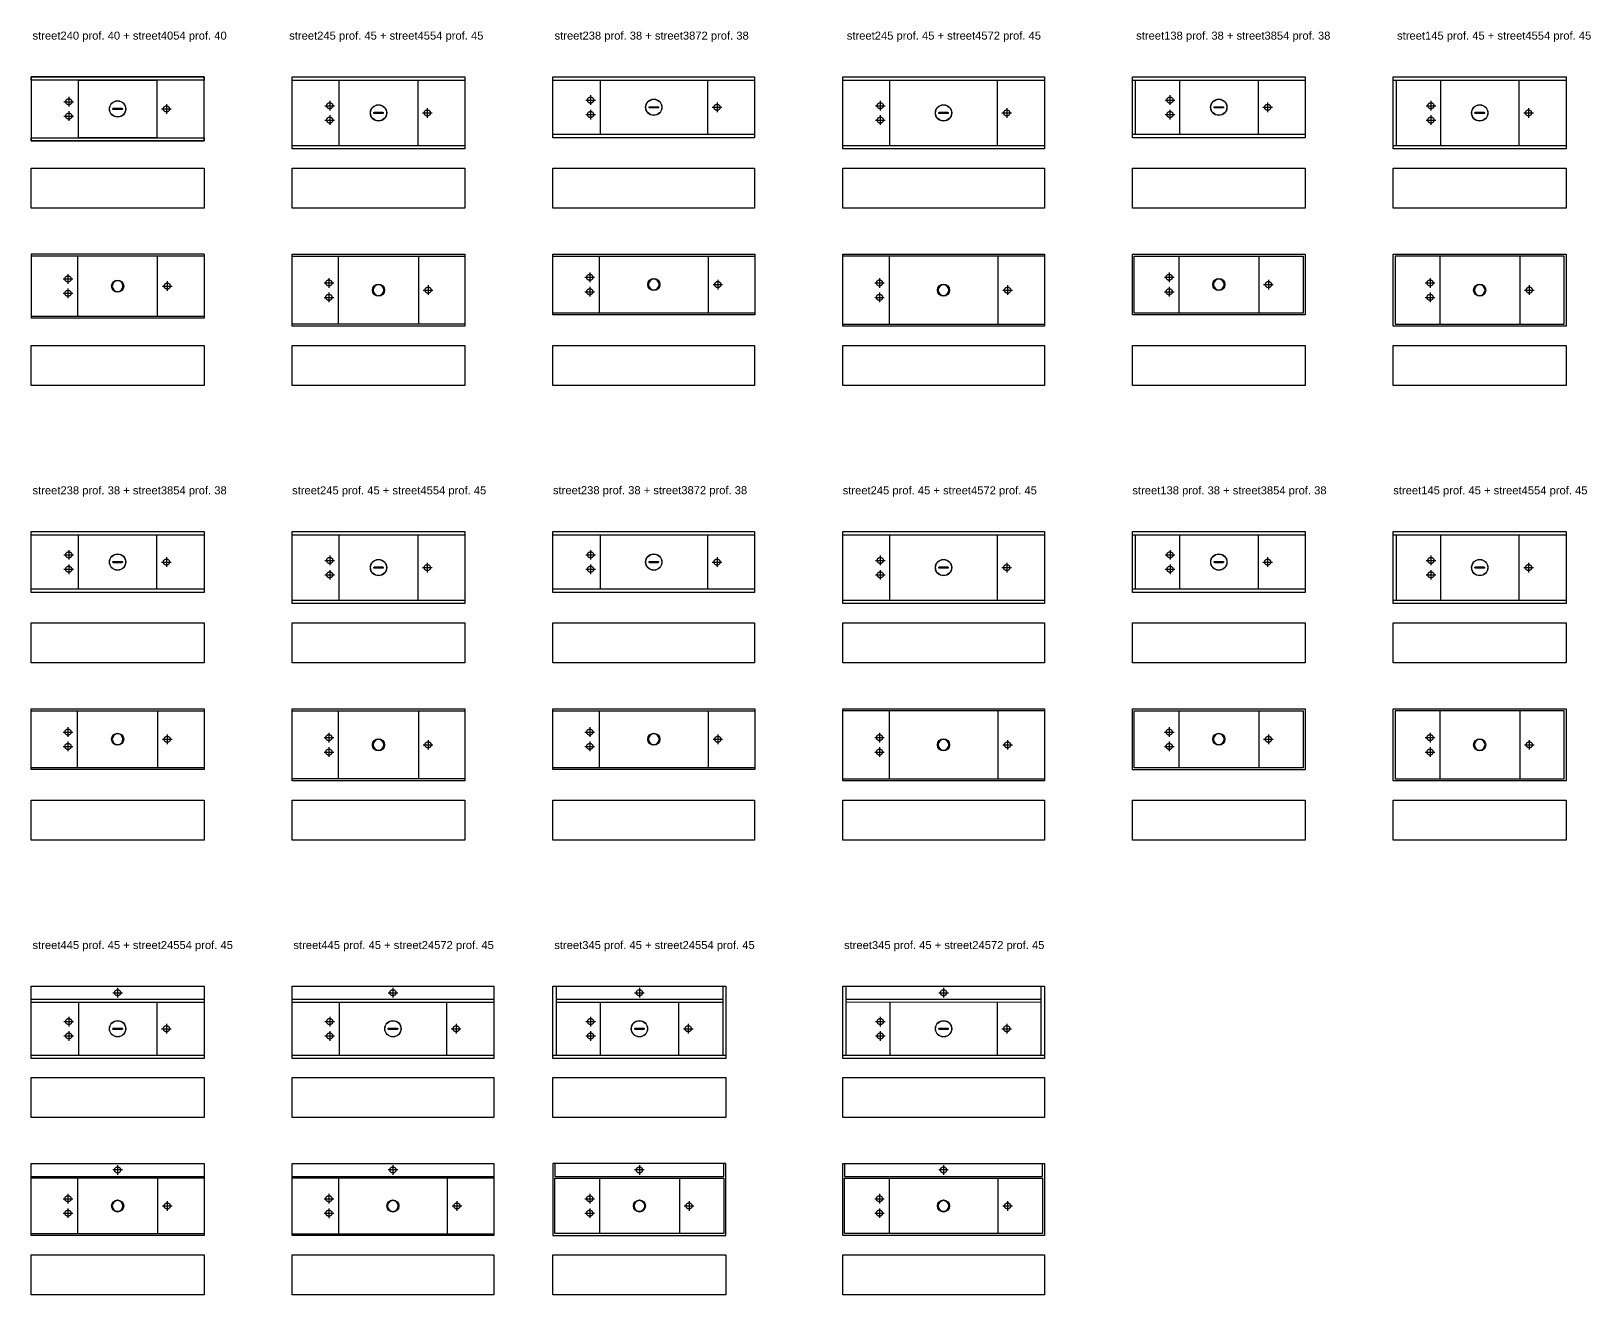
# Model space of a CAD drawing. Header units: millimetres. Extents: x 396 to 4372, y 216 to 1946.
# Drawn here: x 2331 to 3306, y 1156 to 1946 of the extents above; entities that cross this region are included whole.
import ezdxf

# ---------------------------------------------------------------- set-up
doc = ezdxf.new("R2010")
doc.units = ezdxf.units.MM
doc.linetypes.add('ACAD_ISO02W100', pattern=[15, 12, -3])
doc.styles.get("Standard").update_dxf_attribs({"font": 'arial.ttf'})

# ---------------------------------------------------------------- blocks, each defined once
blk = doc.blocks.new('*U0')
blk.add_lwpolyline([(0, 25), (108, 25), (108, 0), (0, 0)], close=True)
blk = doc.blocks.new('*U21')
for points in [[(0, 40), (0, 2), (108, 2), (108, 38), (0, 38)], [(108, 40), (108, 38), (0, 38), (0, 40), (108, 40)], [(108, 2), (108, 0), (0, 0), (0, 2), (108, 2)]]:
    blk.add_lwpolyline(points)
for points in [[(0, 0), (108, 0), (108, 40), (0, 40)], [(29.5, 38), (78.5, 38), (78.5, 2), (29.5, 2)], [(51.2, 20.34), (51.3, 20.38), (51.4, 20.4), (56.6, 20.4), (56.7, 20.38), (56.8, 20.34), (56.88, 20.28), (56.95, 20.2), (56.99, 20.1), (57, 20), (56.99, 19.89), (56.95, 19.8), (56.88, 19.71), (56.8, 19.65), (56.7, 19.61), (56.6, 19.6), (51.4, 19.6), (51.3, 19.61), (51.2, 19.65), (51.12, 19.71), (51.05, 19.8), (51.01, 19.89), (51, 20), (51.01, 20.1), (51.05, 20.2), (51.12, 20.28)]]:
    blk.add_lwpolyline(points, close=True)
for radius in [5.1, 5]:
    blk.add_circle((54, 20), radius)
at = {"layer": 'Defpoints', "linetype": 'ACAD_ISO02W100'}
for p, q in [((20.5, 24.5), (26.52, 24.5)), ((23.51, 27.51), (23.51, 21.49)), ((81.49, 20), (87.51, 20)), ((84.5, 23), (84.5, 16.99)), ((20.5, 15.5), (26.52, 15.5)), ((23.51, 18.51), (23.51, 12.49))]:
    blk.add_line(p, q, dxfattribs=at)
for centre in [(23.51, 24.5), (84.5, 20), (23.51, 15.5)]:
    blk.add_circle(centre, 1.9, dxfattribs=at)
blk = doc.blocks.new('*U23')
for p, q in [((108, 39.99), (0, 39.99)), ((0, 39.99), (0, 0)), ((108, 39.99), (108, 0)), ((108, 38.79), (0, 38.79)), ((29, 38.79), (29, 1.2, 0)), ((79, 1.2, 0), (79, 38.79)), ((0, 1.2), (108, 1.2)), ((108, 0), (0, 0))]:
    blk.add_line(p, q)
blk.add_circle((54, 20, 0), 3.78)
at = {"extrusion": (0, 0, -1)}
blk.add_circle((-54, 20, 0), 3.35, dxfattribs=at)
at = {"layer": 'Defpoints', "linetype": 'ACAD_ISO02W100'}
for p, q in [((19.99, 24.5, 0), (26.01, 24.5, 0)), ((23, 27.51, 0), (23, 21.49, 0)), ((81.99, 20, 0), (88.01, 20, 0)), ((85, 23.01, 0), (85, 16.99, 0)), ((19.99, 15.5, 0), (26.01, 15.5, 0)), ((23, 18.51, 0), (23, 12.49, 0))]:
    blk.add_line(p, q, dxfattribs=at)
for centre in [(23, 24.5, 0), (85, 20, 0), (23, 15.5, 0)]:
    blk.add_circle(centre, 1.9, dxfattribs=at)
blk = doc.blocks.new('*U104')
for p, q in [((0, 43), (108, 43)), ((29.5, 2), (29.5, 43)), ((78.5, 43), (78.5, 2)), ((108, 2), (0, 2))]:
    blk.add_line(p, q)
for points in [[(0, 45), (108, 45), (108, 0), (0, 0)], [(51.2, 22.84), (51.3, 22.88), (51.4, 22.9), (56.6, 22.9), (56.7, 22.88), (56.8, 22.84), (56.88, 22.78), (56.95, 22.7), (56.99, 22.6), (57, 22.5), (56.99, 22.39), (56.95, 22.3), (56.88, 22.21), (56.8, 22.15), (56.7, 22.11), (56.6, 22.1), (51.4, 22.1), (51.3, 22.11), (51.2, 22.15), (51.12, 22.21), (51.05, 22.3), (51.01, 22.39), (51, 22.5), (51.01, 22.6), (51.05, 22.7), (51.12, 22.78)]]:
    blk.add_lwpolyline(points, close=True)
for radius in [5.1, 5]:
    blk.add_circle((54, 22.5), radius)
at = {"layer": 'Defpoints', "linetype": 'ACAD_ISO02W100'}
for p, q in [((23.5, 30), (23.5, 23.99)), ((20.49, 27), (26.51, 27)), ((23.5, 21), (23.5, 14.99)), ((81.49, 22.5), (87.51, 22.5)), ((84.5, 25.5), (84.5, 19.49)), ((20.49, 18), (26.51, 18))]:
    blk.add_line(p, q, dxfattribs=at)
for centre in [(23.5, 27), (23.5, 18), (84.5, 22.5)]:
    blk.add_circle(centre, 1.9, dxfattribs=at)
blk = doc.blocks.new('*U105')
for p, q in [((0, 43.8), (108, 43.8)), ((29, 1.2, 0), (29, 43.8)), ((79, 43.8), (79, 1.2)), ((108, 1.2), (0, 1.2))]:
    blk.add_line(p, q)
blk.add_lwpolyline([(0, 45), (108, 45), (108, 0), (0, 0)], close=True)
blk.add_circle((54, 22.51), 3.78)
at = {"extrusion": (0, 0, -1)}
blk.add_circle((-54, 22.51, 0), 3.35, dxfattribs=at)
at = {"layer": 'Defpoints', "linetype": 'ACAD_ISO02W100'}
for p, q in [((23, 30.01), (23, 24)), ((19.99, 27), (26.01, 27)), ((23, 21.01), (23, 15)), ((81.99, 22.5), (88.01, 22.5)), ((85, 25.51), (85, 19.49)), ((19.99, 18), (26.01, 18))]:
    blk.add_line(p, q, dxfattribs=at)
for centre in [(23, 27), (23, 18), (85, 22.5)]:
    blk.add_circle(centre, 1.9, dxfattribs=at)
blk = doc.blocks.new('*U107')
for p, q in [((0, 36), (126, 36)), ((29.49, 36), (29.51, 2)), ((96.49, 36), (96.49, 2)), ((126, 2), (0, 2))]:
    blk.add_line(p, q)
for points in [[(0, 38), (126, 38), (126, 0), (0, 0)], [(60.2, 19.35), (60.3, 19.39), (60.4, 19.4), (65.6, 19.4), (65.7, 19.39), (65.8, 19.35), (65.88, 19.28), (65.95, 19.2), (65.99, 19.1), (66, 19), (65.99, 18.9), (65.95, 18.8), (65.88, 18.72), (65.8, 18.65), (65.7, 18.61), (65.6, 18.6), (60.4, 18.6), (60.3, 18.61), (60.2, 18.65), (60.12, 18.72), (60.05, 18.8), (60.01, 18.9), (60, 19), (60.01, 19.1), (60.05, 19.2), (60.12, 19.28)]]:
    blk.add_lwpolyline(points, close=True)
for radius in [5.1, 5]:
    blk.add_circle((63, 19), radius)
at = {"layer": 'Defpoints', "linetype": 'ACAD_ISO02W100'}
for p, q in [((20.49, 23.5), (26.51, 23.5)), ((23.5, 26.51), (23.5, 20.49)), ((102.5, 22.01), (102.5, 15.99)), ((20.49, 14.5), (26.51, 14.5)), ((23.5, 17.51), (23.5, 11.49)), ((99.49, 19), (105.51, 19))]:
    blk.add_line(p, q, dxfattribs=at)
for centre in [(23.5, 23.5), (102.5, 19), (23.5, 14.5)]:
    blk.add_circle(centre, 1.9, dxfattribs=at)
blk = doc.blocks.new('*U108')
for p, q in [((0, 36.79), (126.02, 36.79)), ((29, 1.2), (29, 36.79)), ((97, 36.79), (97, 1.2)), ((126, 1.2), (0, 1.2))]:
    blk.add_line(p, q)
blk.add_lwpolyline([(0, 38), (126.02, 38), (126.02, 0), (0, 0)], close=True)
blk.add_circle((63, 19, 0), 3.78)
at = {"extrusion": (0, 0, -1)}
blk.add_circle((-63, 19, 0), 3.35, dxfattribs=at)
at = {"layer": 'Defpoints', "linetype": 'ACAD_ISO02W100'}
for p, q in [((19.99, 23.5, 0), (26.01, 23.5, 0)), ((23, 26.51, 0), (23, 20.5, 0)), ((103, 22.01), (103, 15.99)), ((19.99, 14.5, 0), (26.01, 14.5, 0)), ((23, 17.51, 0), (23, 11.5, 0)), ((99.99, 19), (106.01, 19))]:
    blk.add_line(p, q, dxfattribs=at)
for centre in [(23, 23.5, 0), (103, 19), (23, 14.5, 0)]:
    blk.add_circle(centre, 1.9, dxfattribs=at)
blk = doc.blocks.new('*U24')
blk.add_lwpolyline([(0, 25), (126, 25), (126, 0), (0, 0)], close=True)
blk = doc.blocks.new('*U109')
for p, q in [((0, 43), (126, 43)), ((29.51, 2), (29.49, 43)), ((96.49, 43), (96.51, 2)), ((126, 2), (0, 2))]:
    blk.add_line(p, q)
for points in [[(0, 45), (126, 45), (126, 0), (0, 0)], [(60.2, 22.85), (60.3, 22.89), (60.4, 22.9), (65.6, 22.9), (65.7, 22.89), (65.8, 22.85), (65.88, 22.78), (65.95, 22.7), (65.99, 22.6), (66, 22.5), (65.99, 22.4), (65.95, 22.3), (65.88, 22.22), (65.8, 22.15), (65.7, 22.11), (65.6, 22.1), (60.4, 22.1), (60.3, 22.11), (60.2, 22.15), (60.12, 22.22), (60.05, 22.3), (60.01, 22.4), (60, 22.5), (60.01, 22.6), (60.05, 22.7), (60.12, 22.78)]]:
    blk.add_lwpolyline(points, close=True)
for radius in [5.1, 5]:
    blk.add_circle((63, 22.5), radius)
at = {"layer": 'Defpoints', "linetype": 'ACAD_ISO02W100'}
for p, q in [((23.5, 30.01), (23.5, 23.99)), ((20.49, 27), (26.51, 27)), ((23.5, 21.01), (23.5, 14.99)), ((99.49, 22.5), (105.51, 22.5)), ((102.5, 25.51), (102.5, 19.49)), ((20.49, 18), (26.51, 18))]:
    blk.add_line(p, q, dxfattribs=at)
for centre in [(23.5, 27), (23.5, 18), (102.5, 22.5)]:
    blk.add_circle(centre, 1.9, dxfattribs=at)
blk = doc.blocks.new('*U110')
for p, q in [((126.02, 43.79), (0, 43.79)), ((29, 43.79), (29, 1.2)), ((97, 43.79), (97, 1.2)), ((0, 1.2), (126.02, 1.2))]:
    blk.add_line(p, q)
blk.add_lwpolyline([(0, 45), (126.02, 45), (126.02, 0), (0, 0)], close=True)
blk.add_circle((63, 22.5, 0), 3.78)
at = {"extrusion": (0, 0, -1)}
blk.add_circle((-63, 22.5, 0), 3.35, dxfattribs=at)
at = {"layer": 'Defpoints', "linetype": 'ACAD_ISO02W100'}
for p, q in [((23, 30, 0), (23, 23.99, 0)), ((19.99, 27, 0), (26.01, 27, 0)), ((23, 21, 0), (23, 14.99, 0)), ((99.99, 22.49), (106.01, 22.49)), ((103, 25.5), (103, 19.49)), ((19.99, 18, 0), (26.01, 18, 0))]:
    blk.add_line(p, q, dxfattribs=at)
for centre in [(23, 27, 0), (23, 18, 0), (103, 22.49)]:
    blk.add_circle(centre, 1.9, dxfattribs=at)
blk = doc.blocks.new('*U111')
for p, q in [((0, 36), (108, 36)), ((2, 2), (2, 36)), ((29.5, 36), (29.5, 2)), ((78.5, 36), (78.5, 2)), ((108, 2), (0, 2))]:
    blk.add_line(p, q)
for points in [[(0, 38), (108, 38), (108, 0), (0, 0)], [(51.2, 19.34), (51.3, 19.38), (51.4, 19.4), (56.6, 19.4), (56.7, 19.38), (56.8, 19.34), (56.88, 19.28), (56.95, 19.2), (56.99, 19.1), (57, 19), (56.99, 18.89), (56.95, 18.8), (56.88, 18.71), (56.8, 18.65), (56.7, 18.61), (56.6, 18.6), (51.4, 18.6), (51.3, 18.61), (51.2, 18.65), (51.12, 18.71), (51.05, 18.8), (51.01, 18.89), (51, 19), (51.01, 19.1), (51.05, 19.2), (51.12, 19.28)]]:
    blk.add_lwpolyline(points, close=True)
for radius in [5.1, 5]:
    blk.add_circle((54, 19), radius)
at = {"layer": 'Defpoints', "linetype": 'ACAD_ISO02W100'}
for p, q in [((20.49, 23.5), (26.51, 23.5)), ((23.5, 26.51), (23.5, 20.49)), ((84.5, 22), (84.5, 15.99)), ((20.49, 14.5), (26.51, 14.5)), ((23.5, 17.51), (23.5, 11.49)), ((81.49, 19), (87.51, 19))]:
    blk.add_line(p, q, dxfattribs=at)
for centre in [(23.5, 23.5), (84.5, 19), (23.5, 14.5)]:
    blk.add_circle(centre, 1.9, dxfattribs=at)
blk = doc.blocks.new('*U112')
for p, q in [((29, 36.81), (29, 1.21)), ((79, 36.81), (79, 1.21))]:
    blk.add_line(p, q)
for points in [[(0, 38.01), (108, 38.01), (108, 0), (0, 0)], [(1.2, 36.81), (106.8, 36.81), (106.8, 1.21), (1.2, 1.21)]]:
    blk.add_lwpolyline(points, close=True)
blk.add_circle((54, 19.01, 0), 3.78)
at = {"extrusion": (0, 0, -1)}
blk.add_circle((-54, 19.01, 0), 3.35, dxfattribs=at)
at = {"layer": 'Defpoints', "linetype": 'ACAD_ISO02W100'}
for p, q in [((19.99, 23.51, 0), (26.01, 23.51, 0)), ((23, 26.52, 0), (23, 20.5, 0)), ((85, 22.01, 0), (85, 16, 0)), ((19.99, 14.51, 0), (26.01, 14.51, 0)), ((23, 17.52, 0), (23, 11.5, 0)), ((81.99, 19, 0), (88.01, 19, 0))]:
    blk.add_line(p, q, dxfattribs=at)
for centre in [(23, 23.51, 0), (85, 19, 0), (23, 14.51, 0)]:
    blk.add_circle(centre, 1.9, dxfattribs=at)
blk = doc.blocks.new('*U113')
for p, q in [((0, 43), (108, 43)), ((2, 2), (2, 43)), ((29.5, 43), (29.5, 2)), ((78.5, 43), (78.5, 2)), ((108, 2), (0, 2))]:
    blk.add_line(p, q)
for points in [[(0, 45), (108, 45), (108, 0), (0, 0)], [(51.2, 22.84), (51.3, 22.88), (51.4, 22.9), (56.6, 22.9), (56.7, 22.88), (56.8, 22.84), (56.88, 22.78), (56.95, 22.7), (56.99, 22.6), (57, 22.5), (56.99, 22.39), (56.95, 22.3), (56.88, 22.21), (56.8, 22.15), (56.7, 22.11), (56.6, 22.1), (51.4, 22.1), (51.3, 22.11), (51.2, 22.15), (51.12, 22.21), (51.05, 22.3), (51.01, 22.39), (51, 22.5), (51.01, 22.6), (51.05, 22.7), (51.12, 22.78)]]:
    blk.add_lwpolyline(points, close=True)
for radius in [5.1, 5]:
    blk.add_circle((54, 22.5), radius)
at = {"layer": 'Defpoints', "linetype": 'ACAD_ISO02W100'}
for p, q in [((23.5, 30), (23.5, 23.99)), ((20.49, 27), (26.51, 27)), ((23.5, 21), (23.5, 14.99)), ((81.49, 22.5), (87.51, 22.5)), ((84.5, 25.5), (84.5, 19.49)), ((20.49, 18), (26.51, 18))]:
    blk.add_line(p, q, dxfattribs=at)
for centre in [(23.5, 27), (23.5, 18), (84.5, 22.5)]:
    blk.add_circle(centre, 1.9, dxfattribs=at)
blk = doc.blocks.new('*U114')
for p, q in [((29, 43.8), (29, 1.2)), ((79, 43.8), (79, 1.2, 0))]:
    blk.add_line(p, q)
for points in [[(0, 45), (108, 45), (108, 0), (0, 0)], [(106.8, 43.8), (1.2, 43.8), (1.2, 1.2), (106.8, 1.2)]]:
    blk.add_lwpolyline(points, close=True)
blk.add_circle((54, 22.5), 3.78)
at = {"extrusion": (0, 0, -1)}
blk.add_circle((-54, 22.5, 0), 3.35, dxfattribs=at)
at = {"layer": 'Defpoints', "linetype": 'ACAD_ISO02W100'}
for p, q in [((23, 30.01), (23, 23.99)), ((19.99, 27), (26.01, 27)), ((23, 21.01), (23, 14.99)), ((81.99, 22.5, 0), (88, 22.5, 0)), ((84.99, 25.5, 0), (84.99, 19.49, 0)), ((19.99, 18), (26.01, 18))]:
    blk.add_line(p, q, dxfattribs=at)
for centre in [(23, 27), (23, 18), (84.99, 22.5, 0)]:
    blk.add_circle(centre, 1.9, dxfattribs=at)
blk = doc.blocks.new('*U119')
for p, q in [((0, 36), (108, 36)), ((29.5, 2), (29.5, 36)), ((78.5, 2), (78.5, 36)), ((108, 2), (0, 2))]:
    blk.add_line(p, q)
for points in [[(0, 38), (108, 38), (108, 0), (0, 0)], [(51.2, 19.34), (51.3, 19.38), (51.4, 19.4), (56.6, 19.4), (56.7, 19.38), (56.8, 19.34), (56.88, 19.28), (56.95, 19.2), (56.99, 19.1), (57, 19), (56.99, 18.89), (56.95, 18.8), (56.88, 18.71), (56.8, 18.65), (56.7, 18.61), (56.6, 18.6), (51.4, 18.6), (51.3, 18.61), (51.2, 18.65), (51.12, 18.71), (51.05, 18.8), (51.01, 18.89), (51, 19), (51.01, 19.1), (51.05, 19.2), (51.12, 19.28)]]:
    blk.add_lwpolyline(points, close=True)
for radius in [5.1, 5]:
    blk.add_circle((54, 19), radius)
at = {"layer": 'Defpoints', "linetype": 'ACAD_ISO02W100'}
for p, q in [((20.49, 23.5), (26.51, 23.5)), ((23.5, 26.51), (23.5, 20.49)), ((84.5, 22), (84.5, 15.99)), ((20.49, 14.5), (26.51, 14.5)), ((23.5, 17.51), (23.5, 11.49)), ((81.49, 19), (87.51, 19))]:
    blk.add_line(p, q, dxfattribs=at)
for centre in [(23.5, 23.5), (84.5, 19), (23.5, 14.5)]:
    blk.add_circle(centre, 1.9, dxfattribs=at)
blk = doc.blocks.new('*U121')
blk.add_lwpolyline([(0, 25), (108, 25), (108, 0), (0, 0)], close=True)
blk = doc.blocks.new('*U123')
for p, q in [((0, 36.8), (108, 36.8)), ((29, 1.21), (29, 36.8)), ((79, 36.8), (79, 1.21)), ((108, 1.21), (0, 1.21))]:
    blk.add_line(p, q)
blk.add_lwpolyline([(0, 38), (108, 38), (108, 0.01), (0, 0.01)], close=True)
blk.add_circle((54, 19), 3.78)
at = {"extrusion": (0, 0, -1)}
blk.add_circle((-54, 19, 0), 3.35, dxfattribs=at)
at = {"layer": 'Defpoints', "linetype": 'ACAD_ISO02W100'}
for p, q in [((19.99, 23.5), (26.01, 23.5)), ((23, 26.51), (23, 20.49)), ((85, 22), (85, 15.99)), ((19.99, 14.5), (26.01, 14.5)), ((23, 17.51), (23, 11.49)), ((81.99, 19), (88.01, 19))]:
    blk.add_line(p, q, dxfattribs=at)
for centre in [(23, 23.5), (85, 19), (23, 14.5)]:
    blk.add_circle(centre, 1.9, dxfattribs=at)
blk = doc.blocks.new('*U106')
for p, q in [((0, 36), (126, 36)), ((29.49, 36), (29.51, 2)), ((96.49, 36), (96.49, 2)), ((126, 2), (0, 2))]:
    blk.add_line(p, q)
for points in [[(0, 38), (126, 38), (126, 0), (0, 0)], [(60.2, 19.35), (60.3, 19.39), (60.4, 19.4), (65.6, 19.4), (65.7, 19.39), (65.8, 19.35), (65.88, 19.28), (65.95, 19.2), (65.99, 19.1), (66, 19), (65.99, 18.9), (65.95, 18.8), (65.88, 18.72), (65.8, 18.65), (65.7, 18.61), (65.6, 18.6), (60.4, 18.6), (60.3, 18.61), (60.2, 18.65), (60.12, 18.72), (60.05, 18.8), (60.01, 18.9), (60, 19), (60.01, 19.1), (60.05, 19.2), (60.12, 19.28)]]:
    blk.add_lwpolyline(points, close=True)
for radius in [5.1, 5]:
    blk.add_circle((63, 19), radius)
at = {"layer": 'Defpoints', "linetype": 'ACAD_ISO02W100'}
for p, q in [((20.49, 23.5), (26.51, 23.5)), ((23.5, 26.51), (23.5, 20.49)), ((102.5, 22.01), (102.5, 15.99)), ((20.49, 14.5), (26.51, 14.5)), ((23.5, 17.51), (23.5, 11.49)), ((99.49, 19), (105.51, 19))]:
    blk.add_line(p, q, dxfattribs=at)
for centre in [(23.5, 23.5), (102.5, 19), (23.5, 14.5)]:
    blk.add_circle(centre, 1.9, dxfattribs=at)
blk = doc.blocks.new('*U124')
blk.add_lwpolyline([(0, 25), (126, 25), (126, 0), (0, 0)], close=True)
blk = doc.blocks.new('*U125')
for p, q in [((0, 37), (108, 37)), ((108, 35), (0, 35)), ((29.5, 35), (29.5, 2)), ((78.5, 35), (78.5, 2)), ((0, 2), (108, 2))]:
    blk.add_line(p, q)
for points in [[(0, 45), (108, 45), (108, 0), (0, 0)], [(51.2, 18.84), (51.3, 18.88), (51.4, 18.9), (56.6, 18.9), (56.7, 18.88), (56.8, 18.84), (56.88, 18.78), (56.95, 18.7), (56.99, 18.6), (57, 18.5), (56.99, 18.39), (56.95, 18.3), (56.88, 18.21), (56.8, 18.15), (56.7, 18.11), (56.6, 18.1), (51.4, 18.1), (51.3, 18.11), (51.2, 18.15), (51.12, 18.21), (51.05, 18.3), (51.01, 18.39), (51, 18.5), (51.01, 18.6), (51.05, 18.7), (51.12, 18.78)]]:
    blk.add_lwpolyline(points, close=True)
for radius in [5.1, 5]:
    blk.add_circle((54, 18.5), radius)
at = {"layer": 'Defpoints', "linetype": 'ACAD_ISO02W100'}
for p, q in [((50.99, 41), (57.01, 41)), ((54, 44.01), (54, 37.99)), ((20.49, 23), (26.51, 23)), ((23.5, 26.01), (23.5, 19.99)), ((84.5, 21.5), (84.5, 15.49)), ((20.49, 14), (26.51, 14)), ((23.5, 17.01), (23.5, 10.99)), ((81.49, 18.5), (87.51, 18.5))]:
    blk.add_line(p, q, dxfattribs=at)
for centre in [(54, 41), (23.5, 23), (84.5, 18.5), (23.5, 14)]:
    blk.add_circle(centre, 1.9, dxfattribs=at)
blk = doc.blocks.new('*U126')
for p, q in [((0, 37), (108, 37)), ((108, 35.8), (0, 35.8)), ((29, 35.8), (29, 1.2)), ((79, 35.8), (79, 1.2)), ((0, 1.2), (108, 1.2))]:
    blk.add_line(p, q)
blk.add_lwpolyline([(0, 45), (108, 45), (108, 0), (0, 0)], close=True)
blk.add_circle((54, 18.5), 3.78)
at = {"extrusion": (0, 0, -1)}
blk.add_circle((-54, 18.5, 0), 3.35, dxfattribs=at)
at = {"layer": 'Defpoints', "linetype": 'ACAD_ISO02W100'}
for p, q in [((57.01, 41), (50.99, 41)), ((54, 44.01), (54, 37.99)), ((19.99, 23), (26.01, 23)), ((23, 26.01), (23, 19.99)), ((85, 21.5), (85, 15.49)), ((19.99, 14), (26.01, 14)), ((23, 17.01), (23, 10.99)), ((81.99, 18.5), (88.01, 18.5))]:
    blk.add_line(p, q, dxfattribs=at)
for centre in [(54, 41), (23, 23), (85, 18.5), (23, 14)]:
    blk.add_circle(centre, 1.9, dxfattribs=at)
blk = doc.blocks.new('*U128')
for p, q in [((0, 37), (126, 37)), ((126, 35), (0, 35)), ((29.5, 35), (29.5, 2)), ((96.5, 35), (96.5, 2)), ((0, 2), (126, 2))]:
    blk.add_line(p, q)
for points in [[(0, 45), (126, 45), (126, 0), (0, 0)], [(60.2, 18.84), (60.3, 18.88), (60.4, 18.9), (65.6, 18.9), (65.7, 18.88), (65.8, 18.84), (65.88, 18.78), (65.95, 18.7), (65.99, 18.6), (66, 18.5), (65.99, 18.39), (65.95, 18.3), (65.88, 18.21), (65.8, 18.15), (65.7, 18.11), (65.6, 18.1), (60.4, 18.1), (60.3, 18.11), (60.2, 18.15), (60.12, 18.21), (60.05, 18.3), (60.01, 18.39), (60, 18.5), (60.01, 18.6), (60.05, 18.7), (60.12, 18.78)]]:
    blk.add_lwpolyline(points, close=True)
for radius in [5.1, 5]:
    blk.add_circle((63, 18.5), radius)
at = {"layer": 'Defpoints', "linetype": 'ACAD_ISO02W100'}
for p, q in [((59.99, 41), (66.01, 41)), ((63, 44.01), (63, 37.99)), ((20.49, 23), (26.51, 23)), ((23.5, 26.01), (23.5, 19.99)), ((102.5, 21.5), (102.5, 15.49)), ((20.49, 14), (26.51, 14)), ((23.5, 17.01), (23.5, 10.99)), ((99.49, 18.5), (105.51, 18.5))]:
    blk.add_line(p, q, dxfattribs=at)
for centre in [(63, 41), (23.5, 23), (102.5, 18.5), (23.5, 14)]:
    blk.add_circle(centre, 1.9, dxfattribs=at)
blk = doc.blocks.new('*U129')
for p, q in [((0, 37.01), (126, 37.01)), ((126, 35.81), (0, 35.81)), ((29, 35.81), (29, 1.21)), ((97, 1.21), (97, 35.81)), ((0, 1.21), (126, 1.21))]:
    blk.add_line(p, q)
blk.add_lwpolyline([(0, 45.01), (126, 45.01), (126, 0), (0, 0)], close=True)
blk.add_circle((63, 18.51, 0), 3.78)
at = {"extrusion": (0, 0, -1)}
blk.add_circle((-63, 18.51, 0), 3.35, dxfattribs=at)
at = {"layer": 'Defpoints', "linetype": 'ACAD_ISO02W100'}
for p, q in [((66.01, 41.01), (59.99, 41.01)), ((63, 44.02), (63, 38.01)), ((19.99, 23.01, 0), (26.01, 23.01, 0)), ((23, 26.02, 0), (23, 20, 0)), ((103, 21.52), (103, 15.5)), ((19.99, 14.01, 0), (26.01, 14.01, 0)), ((23, 17.02, 0), (23, 11, 0)), ((99.99, 18.51), (106.01, 18.51))]:
    blk.add_line(p, q, dxfattribs=at)
for centre in [(63, 41.01), (23, 23.01, 0), (103, 18.51), (23, 14.01, 0)]:
    blk.add_circle(centre, 1.9, dxfattribs=at)
blk = doc.blocks.new('*U130')
for p, q in [((2, 45), (2, 2)), ((106.02, 45), (106.05, 2)), ((2, 37), (106.03, 37.06)), ((106.03, 35), (2, 35)), ((29.52, 35), (29.52, 2)), ((78.52, 35), (78.52, 2)), ((0.02, 2), (108.02, 2))]:
    blk.add_line(p, q)
for points in [[(0, 45), (108.02, 45), (108.02, 0), (0, 0)], [(51.22, 18.84), (51.32, 18.88), (51.42, 18.9), (56.62, 18.9), (56.73, 18.88), (56.82, 18.84), (56.91, 18.78), (56.97, 18.7), (57.01, 18.6), (57.02, 18.5), (57.01, 18.39), (56.97, 18.3), (56.91, 18.21), (56.82, 18.15), (56.73, 18.11), (56.62, 18.1), (51.42, 18.1), (51.32, 18.11), (51.22, 18.15), (51.14, 18.21), (51.08, 18.3), (51.04, 18.39), (51.02, 18.5), (51.04, 18.6), (51.08, 18.7), (51.14, 18.78)]]:
    blk.add_lwpolyline(points, close=True)
for radius in [5.1, 5]:
    blk.add_circle((54.02, 18.5), radius)
at = {"layer": 'Defpoints', "linetype": 'ACAD_ISO02W100'}
for p, q in [((51.02, 41), (57.03, 41)), ((54.02, 44.01), (54.02, 37.99)), ((20.52, 23), (26.53, 23)), ((23.52, 26.01), (23.52, 19.99)), ((84.52, 21.5), (84.52, 15.49)), ((20.52, 14), (26.53, 14)), ((23.52, 17.01), (23.52, 10.99)), ((81.52, 18.5), (87.53, 18.5))]:
    blk.add_line(p, q, dxfattribs=at)
for centre in [(54.02, 41), (23.52, 23), (84.52, 18.5), (23.52, 14)]:
    blk.add_circle(centre, 1.9, dxfattribs=at)
blk = doc.blocks.new('*U131')
for p, q in [((29, 35.8, 0), (29, 1.2)), ((79, 35.8, 0), (79, 1.2, 0))]:
    blk.add_line(p, q)
for points in [[(0, 45), (0, 0), (108.01, 0), (108.01, 45), (0, 45)], [(1.2, 45), (1.2, 37), (106.8, 37), (106.8, 45)]]:
    blk.add_lwpolyline(points)
blk.add_lwpolyline([(1.2, 35.8), (106.8, 35.8), (106.8, 1.2), (1.2, 1.2)], close=True)
blk.add_circle((54, 18.5), 3.78)
at = {"extrusion": (0, 0, -1)}
blk.add_circle((-54, 18.5, 0), 3.35, dxfattribs=at)
at = {"layer": 'Defpoints', "linetype": 'ACAD_ISO02W100'}
for p, q in [((57.01, 41), (50.99, 41)), ((54, 44.01), (54, 37.99)), ((19.99, 23), (26.01, 23)), ((23, 26.01), (23, 19.99)), ((85, 21.5), (85, 15.49)), ((19.99, 14), (26.01, 14)), ((23, 17.01), (23, 10.99)), ((81.99, 18.5), (88.01, 18.5))]:
    blk.add_line(p, q, dxfattribs=at)
for centre in [(54, 41), (23, 23), (85, 18.5), (23, 14)]:
    blk.add_circle(centre, 1.9, dxfattribs=at)
blk = doc.blocks.new('*U132')
for p, q in [((2, 37), (2, 2)), ((124.02, 35.01), (2, 34.99)), ((29.52, 35), (29.53, 2)), ((96.52, 35), (96.52, 2.01)), ((124.04, 2.01), (124.02, 37.07)), ((0.02, 2), (126.02, 2))]:
    blk.add_line(p, q)
for points in [[(0, 45), (126.02, 45), (126.02, 0), (0, 0)], [(60.22, 18.84), (60.32, 18.88), (60.42, 18.9), (65.62, 18.9), (65.73, 18.88), (65.82, 18.84), (65.91, 18.78), (65.97, 18.7), (66.01, 18.6), (66.02, 18.5), (66.01, 18.39), (65.97, 18.3), (65.91, 18.21), (65.82, 18.15), (65.73, 18.11), (65.62, 18.1), (60.42, 18.1), (60.32, 18.11), (60.22, 18.15), (60.14, 18.21), (60.08, 18.3), (60.04, 18.39), (60.02, 18.5), (60.04, 18.6), (60.08, 18.7), (60.14, 18.78)]]:
    blk.add_lwpolyline(points, close=True)
blk.add_lwpolyline([(2, 45), (2, 37), (124.03, 37.07), (124.02, 45)])
for radius in [5.1, 5]:
    blk.add_circle((63.02, 18.5), radius)
at = {"layer": 'Defpoints', "linetype": 'ACAD_ISO02W100'}
for p, q in [((60.02, 41), (66.03, 41)), ((63.02, 44.01), (63.02, 37.99)), ((20.52, 23), (26.53, 23)), ((23.52, 26.01), (23.52, 19.99)), ((102.52, 21.51), (102.52, 15.49)), ((20.52, 14), (26.53, 14)), ((23.52, 17.01), (23.52, 10.99)), ((99.52, 18.5), (105.53, 18.5))]:
    blk.add_line(p, q, dxfattribs=at)
for centre in [(63.02, 41), (23.52, 23), (102.52, 18.5), (23.52, 14)]:
    blk.add_circle(centre, 1.9, dxfattribs=at)
blk = doc.blocks.new('*U133')
for p, q in [((29, 35.8), (29, 1.2)), ((97, 35.8, 0), (97, 1.2))]:
    blk.add_line(p, q)
for points in [[(0, 45), (126, 45), (126, 0), (0, 0)], [(1.2, 35.8), (124.8, 35.8), (124.8, 1.2), (1.2, 1.2)]]:
    blk.add_lwpolyline(points, close=True)
blk.add_lwpolyline([(1.2, 45), (1.2, 37), (124.8, 37), (124.8, 45)])
blk.add_circle((63, 18.5), 3.78)
at = {"extrusion": (0, 0, -1)}
blk.add_circle((-63, 18.5, 0), 3.35, dxfattribs=at)
at = {"layer": 'Defpoints', "linetype": 'ACAD_ISO02W100'}
for p, q in [((66.01, 41), (59.99, 41)), ((63, 44.01), (63, 37.99)), ((19.99, 23), (26.01, 23)), ((23, 26.01), (23, 19.99)), ((103, 21.5, 0), (103, 15.49, 0)), ((19.99, 14), (26.01, 14)), ((23, 17.01), (23, 10.99)), ((99.99, 18.5, 0), (106.01, 18.5, 0))]:
    blk.add_line(p, q, dxfattribs=at)
for centre in [(63, 41), (23, 23), (103, 18.5, 0), (23, 14)]:
    blk.add_circle(centre, 1.9, dxfattribs=at)

msp = doc.modelspace()

# ---------------------------------------------------------------- block references
for name, p in [('*U21', (2331.45, 1877.1)), ('*U104', (2494.45, 1872.1)), ('*U107', (2657.45, 1879.1)), ('*U109', (2838.45, 1872.1)), ('*U111', (3019.45, 1879.1)), ('*U113', (3182.45, 1872.1)), ('*U0', (2331.45, 1835.1)), ('*U0', (2494.45, 1835.1)), ('*U0', (3019.45, 1835.1)), ('*U0', (3182.45, 1835.1)), ('*U23', (2331.45, 1766.4)), ('*U105', (2494.45, 1761.39)), ('*U108', (2657.45, 1768.39)), ('*U110', (2838.45, 1761.39)), ('*U112', (3019.45, 1768.39)), ('*U114', (3182.45, 1761.39)), ('*U0', (2331.45, 1724.39, 0)), ('*U0', (2494.45, 1724.39, 0)), ('*U0', (3019.45, 1724.39, 0)), ('*U0', (3182.45, 1724.39, 0)), ('*U119', (2331.45, 1595.03)), ('*U104', (2494.45, 1588.03)), ('*U106', (2657.45, 1595.03)), ('*U109', (2838.45, 1588.03)), ('*U111', (3019.46, 1595.03)), ('*U113', (3182.46, 1588.03)), ('*U121', (2331.45, 1551.03)), ('*U121', (2494.45, 1551.03)), ('*U121', (3019.45, 1551.03)), ('*U121', (3182.45, 1551.03)), ('*U123', (2331.45, 1484.32)), ('*U105', (2494.45, 1477.32)), ('*U108', (2657.45, 1484.32)), ('*U110', (2838.45, 1477.32)), ('*U112', (3019.45, 1484.31)), ('*U114', (3182.45, 1477.32)), ('*U121', (2331.45, 1440.32)), ('*U121', (2494.45, 1440.32)), ('*U121', (3019.45, 1440.32)), ('*U121', (3182.45, 1440.32)), ('*U125', (2331.45, 1303.96)), ('*U128', (2494.45, 1303.96)), ('*U130', (2657.45, 1303.96)), ('*U132', (2838.45, 1303.96)), ('*U0', (2331.45, 1266.96)), ('*U0', (2657.45, 1266.96)), ('*U126', (2331.45, 1193.25)), ('*U129', (2494.45, 1193.23)), ('*U131', (2657.45, 1193.25)), ('*U133', (2838.45, 1193.25)), ('*U0', (2331.45, 1156.25, 0)), ('*U0', (2657.45, 1156.25, 0))]:
    msp.add_blockref(name, p)
at = {"color": 3}
for name, p in [('*U24', (2657.45, 1835.1)), ('*U24', (2838.45, 1835.1)), ('*U24', (2657.45, 1724.39, 0)), ('*U24', (2838.45, 1724.39, 0)), ('*U124', (2657.45, 1551.03)), ('*U124', (2838.45, 1551.03)), ('*U124', (2657.45, 1440.32)), ('*U124', (2838.45, 1440.32)), ('*U24', (2494.45, 1266.96)), ('*U24', (2838.45, 1266.96)), ('*U24', (2494.45, 1156.25, 0)), ('*U24', (2838.45, 1156.25, 0))]:
    msp.add_blockref(name, p, dxfattribs=at)

# ---------------------------------------------------------------- texts
at = {"char_height": 5, "attachment_point": 1}
for s, width, heights, insert in [('street240 prof. 40 + street4054 prof. 40', 121.8962, [0], (2332.27, 1945.4)), ('street245 prof. 45 + street4554 prof. 45', 121.8962, [0], (2492.66, 1945.4)), ('street238 prof. 38 + street3872 prof. 38', 121.8962, [0], (2658.44, 1945.4)), ('street245 prof. 45 + street4572 prof. 45', 121.8962, [0], (2841.03, 1945.4)), ('street138 prof. 38 + street3854 prof. 38', 121.8962, [0], (3021.82, 1945.4)), ('street145 prof. 45 + street4554 prof. 45', 121.8962, [0], (3184.82, 1945.4)), ('street238 prof. 38 + street3854 prof. 38', 121.8962, [0], (2332.27, 1661.33)), ('street245 prof. 45 + street4554 prof. 45', 121.8962, [0], (2494.45, 1661.33)), ('street238 prof. 38 + street3872 prof. 38', 121.8962, [0], (2657.45, 1661.41)), ('street245 prof. 45 + street4572 prof. 45', 121.8962, [0], (2838.45, 1661.33)), ('street138 prof. 38 + street3854 prof. 38', 121.8962, [0], (3019.45, 1661.33)), ('street145 prof. 45 + street4554 prof. 45', 121.8962, [0], (3182.45, 1661.33)), ('street445 prof. 45 + street24554 prof. 45', 138.6651, [11.11], (2332.27, 1377.25)), ('street445 prof. 45 + street24572 prof. 45', 138.6651, [11.11], (2495.27, 1377.25)), ('street345 prof. 45 + street24554 prof. 45', 138.6651, [11.11], (2658.27, 1377.25)), ('street345 prof. 45 + street24572 prof. 45', 138.6651, [11.11], (2839.27, 1377.25))]:
    msp.add_mtext_dynamic_manual_height_columns(s, width=width, gutter_width=12.5, heights=heights, dxfattribs=dict(at, insert=insert))

doc.saveas('drawing.dxf')
